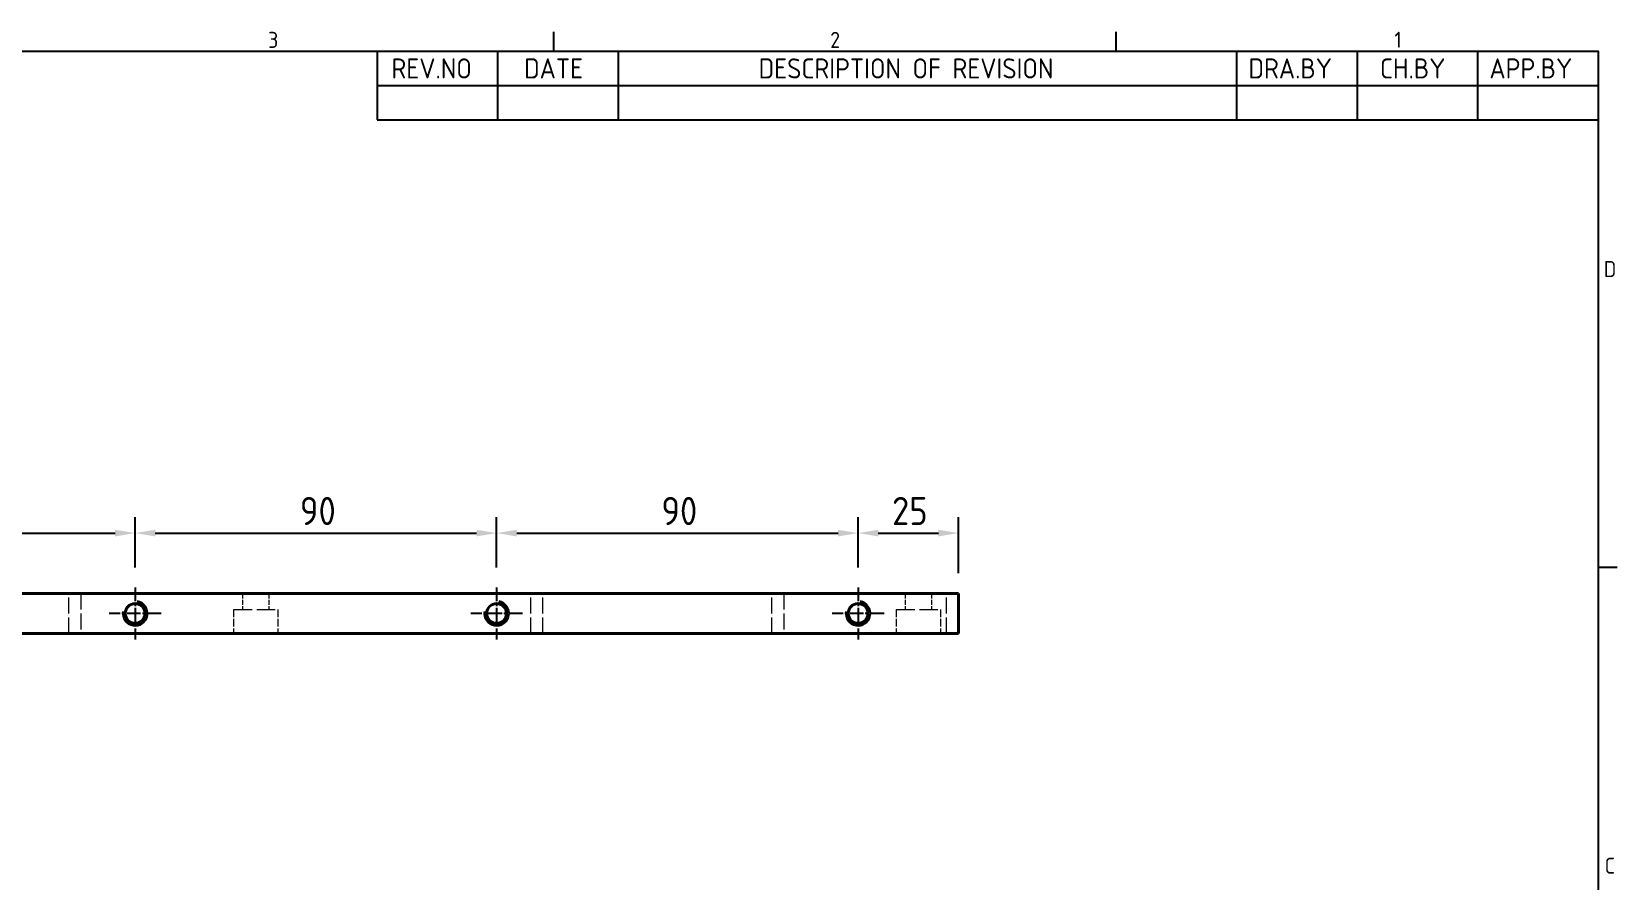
# Model space of a CAD drawing. Header units: millimetres. Extents: x 0 to 840, y 0 to 594.
# Drawn here: x 430 to 824.8, y 367.6 to 578.8 of the extents above; entities that cross this region are included whole.
import ezdxf

# ---------------------------------------------------------------- set-up
doc = ezdxf.new("R2010")
doc.units = ezdxf.units.MM
doc.header["$LTSCALE"] = 2
doc.linetypes.add('CHAIN', pattern=[0.3543, 0.2362, -0.0295, 0.0591, -0.0295])
doc.linetypes.add('DASHED', pattern=[0.2067, 0.1654, -0.0413])
doc.layers.get('0').update_dxf_attribs({"color": 3, "lineweight": 25})
for name, color, linetype, lineweight in [('가려진 것(ISO)', 2, 'DASHED', 18), ('가시적인 것(ISO)', 3, 'Continuous', 40), ('가시적인 좁은 것(ISO)', 3, 'Continuous', 35), ('경계(ISO)', 7, 'Continuous', 25), ('기호(ISO)', 5, 'Continuous', 25), ('중심 표식(ISO)', 1, 'Continuous', 25), ('치수(ISO)', 2, 'Continuous', 25)]:
    doc.layers.add(name, color=color, linetype=linetype, lineweight=lineweight)
doc.styles.add('ISO ProportionalPSTEK', font='isocp.shx')
doc.styles.add('문자 텍스트_PSTEK_POSCO', font='isocp.shx')
doc.styles.add('치수 텍스트_PSTEK_POSCO', font='isocp.shx')
doc.dimstyles.new('치수_PSTEK_POSCO', dxfattribs={"dimscale": 2, "dimtxt": 3.5, "dimasz": 2.5, "dimexe": 2, "dimexo": 2.5, "dimgap": 1, "dimtad": 1, "dimrnd": 1e-08, "dimdsep": 46, "dimtxsty": '치수 텍스트_PSTEK_POSCO', "dimcen": 0.09, "dimdle": 10, "dimclrd": 7, "dimclre": 7, "dimclrt": 2, "dimadec": 1, "dimazin": 2, "dimtfac": 1, "dimtmove": 0, "dimatfit": 3, "dimfxl": 0, "dimtolj": 1, "dimlwd": -1, "dimlwe": -1, "dimarcsym": 0})

# ---------------------------------------------------------------- blocks, each defined once
blk = doc.blocks.new('경계 Default Border')
at = {"layer": '경계(ISO)'}
for p, q in [((280, 287), (280, 289.4)), ((350, 287), (350, 289.4)), ((410, 222.75), (412.4, 222.75))]:
    blk.add_line(p, q, dxfattribs=at)
at = {"layer": '경계(ISO)', "flags": 128}
blk.add_lwpolyline([(10, 10), (10, 287), (410, 287), (410, 10), (10, 10)], dxfattribs=at)
at = {"layer": '경계(ISO)', "color": 2, "char_height": 2, "attachment_point": 7, "style": '문자 텍스트_PSTEK_POSCO'}
for s, insert in [('3', (244.45, 287.38)), ('2', (314.42, 287.38)), ('1', (384.66, 287.4)), ('D', (410.72, 258.86)), ('C', (410.83, 184.61))]:
    blk.add_mtext(s, dxfattribs=dict(at, insert=insert))
blk = doc.blocks.new('리비전 내역')
at = {"layer": '기호(ISO)'}
for p, q in [((258, 287), (410, 287)), ((258, 287), (258, 282.72)), ((273, 287), (273, 282.72)), ((288, 287), (288, 282.72)), ((365, 287), (365, 282.72)), ((380, 287), (380, 282.72)), ((395, 287), (395, 282.72)), ((410, 287), (410, 282.72)), ((258, 282.72), (410, 282.72)), ((258, 282.72), (258, 278.44)), ((273, 282.72), (273, 278.44)), ((288, 282.72), (288, 278.44)), ((365, 282.72), (365, 278.44)), ((380, 282.72), (380, 278.44)), ((395, 282.72), (395, 278.44)), ((410, 282.72), (410, 278.44)), ((258, 278.44), (410, 278.44))]:
    blk.add_line(p, q, dxfattribs=at)
at = {"layer": '기호(ISO)', "color": 2, "char_height": 2.5, "attachment_point": 7, "style": 'ISO ProportionalPSTEK'}
for s, insert in [('REV.NO', (259.79, 283.58)), ('DATE', (276.31, 283.58)), ('DESCRIPTION OF REVISION', (305.51, 283.58)), ('DRA.BY', (366.48, 283.58)), ('CH.BY', (382.86, 283.58)), ('APP.BY', (396.48, 283.58))]:
    blk.add_mtext(s, dxfattribs=dict(at, insert=insert))
blk = doc.blocks.new('*D25')
at = {"layer": 'Defpoints', "color": 0, "transparency": 16777216}
for p in [(455.78, 454), (365.78, 440.46), (455.78, 440.46)]:
    blk.add_point(p, dxfattribs=at)
at = {"layer": '치수(ISO)', "color": 7, "transparency": 16777216}
for p, q in [((365.78, 445.46), (365.78, 458)), ((455.78, 445.46), (455.78, 458)), ((370.78, 454), (450.78, 454))]:
    blk.add_line(p, q, dxfattribs=at)
for points in [[(370.78, 454.83), (370.78, 453.17), (365.78, 454)], [(450.78, 454.83), (450.78, 453.17), (455.78, 454)]]:
    blk.add_solid(points, dxfattribs=at)
at = {"layer": '치수(ISO)', "color": 2, "transparency": 16777216, "insert": (406.8, 459.5), "char_height": 7, "attachment_point": 4, "style": '치수 텍스트_PSTEK_POSCO'}
blk.add_mtext('\\A1;90', dxfattribs=at)
blk = doc.blocks.new('*D26')
at = {"layer": 'Defpoints', "color": 0, "transparency": 16777216}
for p in [(545.78, 454), (455.78, 440.46), (545.78, 440.46)]:
    blk.add_point(p, dxfattribs=at)
at = {"layer": '치수(ISO)', "color": 7, "transparency": 16777216}
for p, q in [((455.78, 445.46), (455.78, 458)), ((545.78, 445.46), (545.78, 458)), ((460.78, 454), (540.78, 454))]:
    blk.add_line(p, q, dxfattribs=at)
for points in [[(460.78, 454.83), (460.78, 453.17), (455.78, 454)], [(540.78, 454.83), (540.78, 453.17), (545.78, 454)]]:
    blk.add_solid(points, dxfattribs=at)
at = {"layer": '치수(ISO)', "color": 2, "transparency": 16777216, "insert": (496.8, 459.5), "char_height": 7, "attachment_point": 4, "style": '치수 텍스트_PSTEK_POSCO'}
blk.add_mtext('\\A1;90', dxfattribs=at)
blk = doc.blocks.new('*D27')
at = {"layer": 'Defpoints', "color": 0, "transparency": 16777216}
for p in [(635.78, 454), (545.78, 440.46), (635.78, 440.46)]:
    blk.add_point(p, dxfattribs=at)
at = {"layer": '치수(ISO)', "color": 7, "transparency": 16777216}
for p, q in [((545.78, 445.46), (545.78, 458)), ((635.78, 445.46), (635.78, 458)), ((550.78, 454), (630.78, 454))]:
    blk.add_line(p, q, dxfattribs=at)
for points in [[(550.78, 454.83), (550.78, 453.17), (545.78, 454)], [(630.78, 454.83), (630.78, 453.17), (635.78, 454)]]:
    blk.add_solid(points, dxfattribs=at)
at = {"layer": '치수(ISO)', "color": 2, "transparency": 16777216, "insert": (586.8, 459.5), "char_height": 7, "attachment_point": 4, "style": '치수 텍스트_PSTEK_POSCO'}
blk.add_mtext('\\A1;90', dxfattribs=at)
blk = doc.blocks.new('*D28')
at = {"layer": 'Defpoints', "color": 0, "transparency": 16777216}
for p in [(660.78, 454), (635.78, 440.46), (660.78, 439)]:
    blk.add_point(p, dxfattribs=at)
at = {"layer": '치수(ISO)', "color": 7, "transparency": 16777216}
for p, q in [((635.78, 445.46), (635.78, 458)), ((660.78, 444), (660.78, 458)), ((640.78, 454), (655.78, 454))]:
    blk.add_line(p, q, dxfattribs=at)
for points in [[(640.78, 454.83), (640.78, 453.17), (635.78, 454)], [(655.78, 454.83), (655.78, 453.17), (660.78, 454)]]:
    blk.add_solid(points, dxfattribs=at)
at = {"layer": '치수(ISO)', "color": 2, "transparency": 16777216, "insert": (644.22, 459.5), "char_height": 7, "attachment_point": 4, "style": '치수 텍스트_PSTEK_POSCO'}
blk.add_mtext('\\A1;25', dxfattribs=at)

msp = doc.modelspace()

# ---------------------------------------------------------------- linework, layer by layer
at = {"layer": '가려진 것(ISO)', "ltscale": 12.094824}
for p, q in [((439.279, 428.999), (439.279, 438.999)), ((442.279, 438.999), (442.279, 428.999)), ((554.279, 428.999), (554.279, 438.999)), ((557.279, 428.999), (557.279, 438.999)), ((614.279, 428.999), (614.279, 438.999)), ((617.279, 438.999), (617.279, 428.999)), ((657.779, 428.999), (657.779, 438.999))]:
    msp.add_line(p, q, dxfattribs=at)
at = {"layer": '가려진 것(ISO)', "ltscale": 3.809293}
for p, q in [((482.479, 438.999), (482.479, 434.999)), ((489.079, 438.999), (489.079, 434.999)), ((647.479, 438.999), (647.479, 434.999)), ((654.079, 438.999), (654.079, 434.999))]:
    msp.add_line(p, q, dxfattribs=at)
at = {"layer": '가려진 것(ISO)', "ltscale": 13.932237}
for p, q in [((480.279, 434.999), (491.279, 434.999)), ((645.279, 434.999), (656.279, 434.999))]:
    msp.add_line(p, q, dxfattribs=at)
at = {"layer": '가려진 것(ISO)', "ltscale": 5.71399}
for p, q in [((480.279, 434.999), (480.279, 428.999)), ((491.279, 434.999), (491.279, 428.999)), ((645.279, 434.999), (645.279, 428.999)), ((656.279, 434.999), (656.279, 428.999))]:
    msp.add_line(p, q, dxfattribs=at)
at = {"layer": '가시적인 것(ISO)'}
for p, q in [((160.779, 438.999), (660.779, 438.999)), ((660.779, 438.999), (660.779, 428.999)), ((660.779, 428.999), (160.779, 428.999))]:
    msp.add_line(p, q, dxfattribs=at)
for centre in [(455.779, 433.999), (545.779, 433.999), (635.779, 433.999)]:
    msp.add_circle(centre, 2.458, dxfattribs=at)
at = {"layer": '가시적인 좁은 것(ISO)'}
for centre in [(455.779, 433.999), (545.779, 433.999), (635.779, 433.999)]:
    msp.add_arc(centre, 3, 170, 80, dxfattribs=at)
at = {"layer": '중심 표식(ISO)', "linetype": 'CHAIN', "ltscale": 7.176633}
for p, q in [((455.779, 440.458), (455.779, 427.541)), ((545.779, 440.458), (545.779, 427.541)), ((635.779, 440.458), (635.779, 427.541)), ((462.238, 433.999), (449.321, 433.999)), ((552.238, 433.999), (539.321, 433.999)), ((642.238, 433.999), (629.321, 433.999))]:
    msp.add_line(p, q, dxfattribs=at)

# ---------------------------------------------------------------- block references
at = {"xscale": 2, "yscale": 2, "zscale": 2}
msp.add_blockref('경계 Default Border', (0, 0), dxfattribs=at)
at = {"layer": '기호(ISO)', "xscale": 2, "yscale": 2, "zscale": 2}
msp.add_blockref('리비전 내역', (0, 0), dxfattribs=at)

# ---------------------------------------------------------------- dimensions: what is measured, and where the dimension line sits
at = {"layer": '치수(ISO)', "color": 7}
for base, p1, p2, picture, middle in [((455.779, 453.999), (365.779, 440.458), (455.779, 440.458), '*D25', (410.799, 453.999)), ((545.779, 453.999), (455.779, 440.458), (545.779, 440.458), '*D26', (500.799, 453.999)), ((635.779, 453.999), (545.779, 440.458), (635.779, 440.458), '*D27', (590.799, 453.999)), ((660.779, 453.999), (635.779, 440.458), (660.779, 438.999), '*D28', (648.299, 453.999))]:
    dim = msp.add_linear_dim(base=base, p1=p1, p2=p2, angle=180, dimstyle='치수_PSTEK_POSCO', override={"dimdec": 2, "dimtp": 0, "dimtm": 0, "dimtdec": 2, "dimtofl": 0, "dimatfit": 1}, dxfattribs=at)
    dim.commit()
    dim.dimension.update_dxf_attribs({"geometry": picture, "text_midpoint": middle, "dimtype": 160})

doc.saveas('drawing.dxf')
